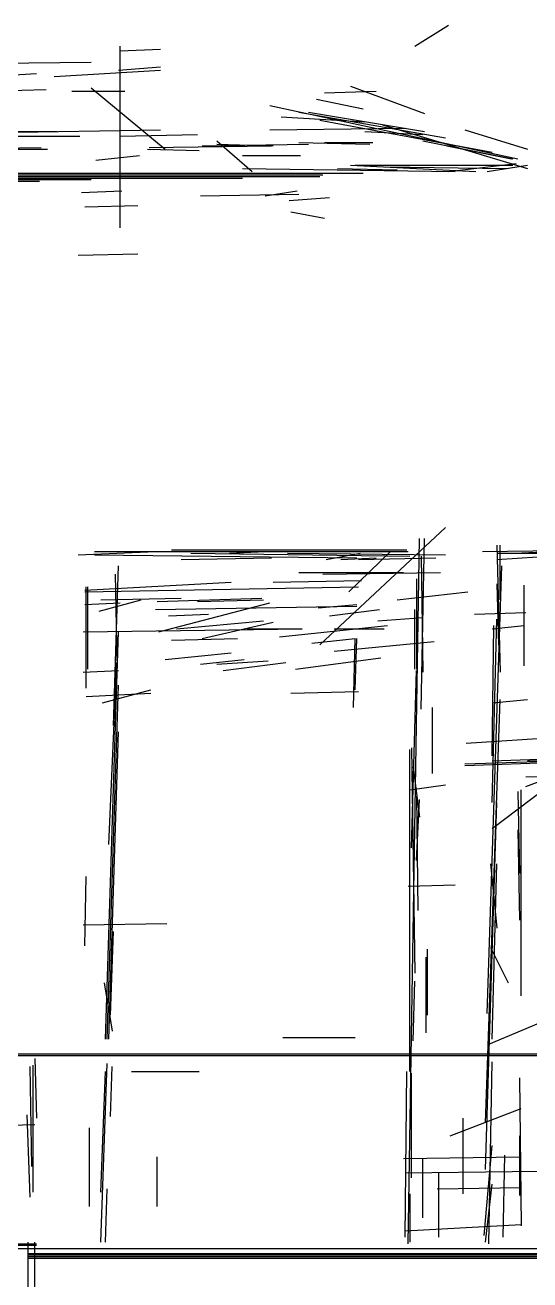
# Model space of a CAD drawing. Header units: metres. Extents: x 0.1 to 46.8, y -33.1 to 0.
# Drawn here: x 13.87 to 17.01, y -19.8 to -12 of the extents above; entities that cross this region are included whole.
import ezdxf

# ---------------------------------------------------------------- set-up
doc = ezdxf.new("R2010")
doc.units = ezdxf.units.M
doc.layers.add('Lines', color=7, linetype='Continuous')
doc.layers.add('Walls', color=2, linetype='Continuous')

msp = doc.modelspace()

# ---------------------------------------------------------------- linework, layer by layer
at = {"layer": 'Lines'}
for p, q in [((16.29, -12.13), (16.5, -12)), ((14.46, -13.26), (14.46, -12.13)), ((14.46, -12.16), (14.71, -12.15)), ((13.48, -12.24), (14.28, -12.23)), ((13.44, -12.33), (13.94, -12.3)), ((14.05, -12.32), (14.71, -12.28)), ((14.45, -12.28), (14.71, -12.26)), ((14.28, -12.39), (14.74, -12.77)), ((15.89, -12.38), (16.35, -12.55)), ((13.67, -12.41), (14, -12.4)), ((14.16, -12.41), (14.49, -12.41)), ((15.68, -12.46), (15.97, -12.52)), ((15.73, -12.42), (16.05, -12.41)), ((15.39, -12.5), (16.93, -12.83)), ((15.57, -12.54), (16.48, -12.7)), ((15.63, -12.54), (16.35, -12.66)), ((15.46, -12.57), (15.98, -12.6)), ((15.7, -12.59), (16.77, -12.79)), ((16.09, -12.62), (16.99, -12.89)), ((13.47, -12.67), (14.71, -12.65)), ((13.7, -12.66), (14.07, -12.66)), ((13.76, -12.69), (14.21, -12.69)), ((14.46, -12.69), (14.94, -12.68)), ((15.39, -12.65), (16.23, -12.64)), ((15.98, -12.66), (16.34, -12.68)), ((16.6, -12.65), (16.99, -12.77)), ((13.2, -12.77), (13.97, -12.76)), ((13.66, -12.77), (14.01, -12.77)), ((14.63, -12.77), (14.95, -12.78)), ((14.64, -12.76), (15.4, -12.75)), ((14.97, -12.75), (15.63, -12.74)), ((15.06, -12.72), (15.28, -12.91)), ((15.06, -12.74), (15.41, -12.75)), ((15.57, -12.73), (16.01, -12.74)), ((15.73, -12.73), (16.03, -12.73)), ((16.34, -12.72), (16.9, -12.83)), ((16.49, -12.75), (16.89, -12.83)), ((14.31, -12.84), (14.58, -12.81)), ((15.22, -12.81), (15.58, -12.81)), ((16.5, -12.91), (16.92, -12.86)), ((8.3, -12.93), (15.72, -12.93)), ((9.14, -12.92), (15.97, -12.92)), ((15.22, -12.89), (16.54, -12.91)), ((15.81, -12.89), (16.18, -12.9)), ((15.89, -12.87), (16.67, -12.91)), ((15.92, -12.87), (16.9, -12.87)), ((16.11, -12.88), (16.86, -12.89)), ((16.74, -12.91), (16.99, -12.87)), ((6.1, -12.95), (15.22, -12.95)), ((6.1, -12.96), (14.28, -12.96)), ((6.12, -12.94), (15.7, -12.94)), ((8.4, -12.97), (13.96, -12.97)), ((14.22, -13.04), (14.47, -13.03)), ((14.96, -13.06), (15.57, -13.05)), ((15.36, -13.06), (15.56, -13.03)), ((15.51, -13.09), (15.76, -13.07)), ((14.24, -13.13), (14.57, -13.12)), ((15.52, -13.16), (15.73, -13.2)), ((14.2, -13.43), (14.57, -13.42)), ((15.7, -15.85), (16.48, -15.12)), ((16.25, -19.57), (16.32, -15.19)), ((16.33, -16.25), (16.35, -15.19)), ((14.2, -15.29), (14.68, -15.27)), ((14.3, -15.27), (16.25, -15.27)), ((14.78, -15.26), (16.24, -15.26)), ((15.14, -15.28), (15.36, -15.27)), ((15.88, -15.52), (16.14, -15.27)), ((16.71, -15.27), (17.56, -15.26)), ((16.8, -15.23), (16.82, -16.02)), ((16.8, -15.32), (17.7, -15.26)), ((16.82, -15.57), (16.82, -15.23)), ((16.91, -15.28), (17.33, -15.26)), ((14.3, -15.29), (15.93, -15.31)), ((14.84, -15.32), (15.4, -15.31)), ((14.9, -15.28), (16.26, -15.3)), ((15.5, -15.28), (16.48, -15.29)), ((15.74, -15.32), (15.95, -15.28)), ((15.83, -15.32), (16.05, -15.31)), ((15.94, -15.32), (16.42, -15.31)), ((16.33, -15.3), (16.34, -16.02)), ((16.8, -15.28), (19.78, -15.28)), ((14.42, -16.35), (14.45, -15.36)), ((14.43, -15.41), (14.44, -15.95)), ((15.57, -15.4), (16.22, -15.4)), ((15.72, -15.41), (16.45, -15.4)), ((16.74, -18.14), (16.83, -15.36)), ((14.24, -15.51), (15.15, -15.46)), ((14.24, -15.52), (15.94, -15.49)), ((14.25, -16.12), (14.25, -15.49)), ((14.26, -16), (14.26, -15.49)), ((15.41, -15.46), (15.96, -15.45)), ((16.3, -15.44), (16.3, -16)), ((16.8, -15.47), (16.81, -15.85)), ((16.97, -15.98), (16.97, -15.48)), ((14.24, -15.6), (14.46, -15.59)), ((14.33, -15.64), (14.59, -15.57)), ((14.34, -15.57), (14.84, -15.56)), ((14.69, -15.58), (15.34, -15.56)), ((14.7, -15.77), (15.39, -15.59)), ((14.94, -15.58), (15.35, -15.57)), ((16.18, -15.57), (16.62, -15.52)), ((14.68, -15.63), (15.93, -15.61)), ((14.76, -15.67), (15.01, -15.66)), ((15.69, -15.62), (15.93, -15.6)), ((15.76, -15.67), (16.07, -15.63)), ((16.29, -16), (16.29, -15.63)), ((16.66, -15.66), (16.98, -15.65)), ((14.81, -15.75), (15.35, -15.7)), ((14.97, -15.81), (15.41, -15.71)), ((15.45, -15.8), (16.12, -15.73)), ((16.06, -15.7), (16.34, -15.68)), ((16.77, -16.83), (16.8, -15.69)), ((16.77, -16.54), (16.78, -15.73)), ((16.77, -15.75), (16.97, -15.73)), ((14.23, -15.77), (15.59, -15.75)), ((14.37, -18.3), (14.45, -15.77)), ((14.78, -15.82), (15.19, -15.81)), ((15.25, -15.75), (15.59, -15.75)), ((15.65, -15.84), (15.92, -15.81)), ((15.79, -15.75), (16.1, -15.75)), ((15.91, -16.24), (15.92, -15.81)), ((15.92, -16.13), (15.93, -15.81)), ((14.74, -15.94), (15.15, -15.9)), ((15.79, -15.89), (16.41, -15.83)), ((14.39, -17.09), (14.44, -15.96)), ((14.96, -15.97), (15.23, -15.94)), ((15.06, -15.97), (15.38, -15.95)), ((15.1, -16.01), (15.49, -15.96)), ((15.55, -16), (16.08, -15.93)), ((14.23, -16.02), (14.45, -16.01)), ((16.27, -17.11), (16.3, -16.01)), ((14.35, -16.21), (14.65, -16.13)), ((14.38, -18.3), (14.45, -16.1)), ((14.25, -16.17), (14.65, -16.15)), ((15.52, -16.15), (15.94, -16.14)), ((16.73, -18.82), (16.82, -16.19)), ((16.77, -16.21), (16.99, -16.19)), ((16.4, -16.65), (16.4, -16.24)), ((14.39, -18.3), (14.45, -16.39)), ((16.61, -16.46), (17.39, -16.41)), ((16.26, -18.5), (16.26, -16.5)), ((16.27, -16.49), (16.29, -17.89)), ((16.77, -16.99), (17.47, -16.46)), ((16.6, -16.59), (17.74, -16.55)), ((16.6, -16.6), (17.91, -16.55)), ((16.77, -16.57), (17.68, -16.54)), ((16.98, -16.73), (17.45, -16.55)), ((16.99, -16.57), (17.4, -16.57)), ((16.28, -16.61), (16.32, -16.92)), ((16.98, -16.67), (17.49, -16.66)), ((16.26, -16.75), (16.48, -16.72)), ((16.95, -18.03), (16.95, -16.75)), ((16.3, -16.79), (16.31, -17.5)), ((16.3, -17.19), (16.32, -16.81)), ((16.73, -19.11), (16.8, -16.83)), ((16.93, -16.76), (16.94, -17.27)), ((16.93, -17), (16.94, -17.56)), ((16.76, -17.21), (16.8, -17.61)), ((16.77, -18.3), (16.8, -17.21)), ((14.24, -17.72), (14.25, -17.29)), ((16.25, -17.35), (16.54, -17.34)), ((14.23, -17.59), (14.75, -17.58)), ((14.4, -18.15), (14.42, -17.63)), ((16.37, -18.15), (16.37, -17.74)), ((16.76, -17.73), (16.87, -17.95)), ((16.36, -18.26), (16.36, -17.79)), ((14.36, -17.95), (14.41, -18.25)), ((16.28, -18.31), (16.29, -17.94)), ((16.75, -18.33), (17.06, -18.2)), ((15.47, -18.29), (15.92, -18.29)), ((5.74, -18.39), (31.5, -18.39)), ((5.96, -18.4), (31.5, -18.4)), ((13.9, -18.47), (13.91, -19.09)), ((13.92, -19.25), (13.92, -18.46)), ((13.93, -18.42), (13.94, -18.79)), ((14.34, -19.56), (14.38, -18.45)), ((14.4, -18.78), (14.41, -18.47)), ((16.75, -19.57), (16.77, -18.44)), ((14.34, -19.25), (14.37, -18.5)), ((14.53, -18.5), (14.95, -18.5)), ((16.23, -19.53), (16.24, -18.5)), ((16.27, -19.16), (16.27, -18.51)), ((16.94, -18.54), (16.95, -19.46)), ((13.88, -18.77), (13.9, -19.28)), ((16.51, -18.9), (16.95, -18.73)), ((13.49, -18.84), (13.93, -18.83)), ((14.27, -19.34), (14.27, -18.85)), ((16.59, -19.26), (16.59, -18.79)), ((16.94, -18.9), (16.94, -19.27)), ((16.72, -19.52), (16.77, -18.96)), ((14.69, -19.34), (14.69, -19.03)), ((16.22, -19.04), (16.94, -19.03)), ((16.34, -19.41), (16.34, -19.04)), ((16.84, -19.53), (16.85, -19.02)), ((16.23, -19.13), (17.06, -19.12)), ((16.44, -19.53), (16.44, -19.13)), ((14.37, -19.56), (14.38, -19.23)), ((16.43, -19.23), (16.95, -19.22)), ((16.73, -19.56), (16.77, -19.2)), ((16.26, -19.26), (16.26, -19.56)), ((16.23, -19.49), (16.95, -19.45)), ((13.89, -23.91), (13.89, -19.56)), ((13.93, -20.03), (13.93, -19.56)), ((5.26, -19.58), (13.94, -19.58)), ((5.27, -19.6), (36.37, -19.6)), ((13.58, -19.57), (13.94, -19.57)), ((13.89, -19.63), (23.16, -19.63)), ((13.89, -19.64), (22.92, -19.64)), ((13.89, -19.65), (21.82, -19.65)), ((13.89, -19.66), (19.96, -19.66))]:
    msp.add_line(p, q, dxfattribs=at)
at = {"layer": 'Walls'}
for p, q in [((13.48, -12.24), (14.28, -12.23)), ((13.48, -12.24), (14.28, -12.23)), ((13.48, -12.24), (14.28, -12.23)), ((13.48, -12.24), (14.28, -12.23)), ((13.44, -12.33), (13.94, -12.3)), ((13.44, -12.33), (13.94, -12.3)), ((13.44, -12.33), (13.94, -12.3)), ((13.44, -12.33), (13.94, -12.3)), ((14.05, -12.32), (14.71, -12.28)), ((14.05, -12.32), (14.71, -12.28)), ((14.05, -12.32), (14.71, -12.28)), ((14.05, -12.32), (14.71, -12.28)), ((14.05, -12.32), (14.71, -12.28)), ((14.05, -12.32), (14.71, -12.28)), ((14.05, -12.32), (14.71, -12.28)), ((14.05, -12.32), (14.71, -12.28)), ((15.39, -12.5), (16.93, -12.83)), ((15.39, -12.5), (16.93, -12.83)), ((15.39, -12.5), (16.93, -12.83)), ((15.39, -12.5), (16.93, -12.83)), ((15.39, -12.5), (16.93, -12.83)), ((15.57, -12.54), (16.48, -12.7)), ((15.57, -12.54), (16.48, -12.7)), ((15.57, -12.54), (16.48, -12.7)), ((15.57, -12.54), (16.48, -12.7)), ((15.57, -12.54), (16.48, -12.7)), ((15.57, -12.54), (16.48, -12.7)), ((15.57, -12.54), (16.48, -12.7)), ((15.57, -12.54), (16.48, -12.7)), ((15.63, -12.54), (16.35, -12.66)), ((15.63, -12.54), (16.35, -12.66)), ((15.63, -12.54), (16.35, -12.66)), ((15.63, -12.54), (16.35, -12.66)), ((15.63, -12.54), (16.35, -12.66)), ((15.63, -12.54), (16.35, -12.66)), ((15.63, -12.54), (16.35, -12.66)), ((15.63, -12.54), (16.35, -12.66)), ((15.63, -12.54), (16.35, -12.66)), ((15.46, -12.57), (15.98, -12.6)), ((15.46, -12.57), (15.98, -12.6)), ((15.46, -12.57), (15.98, -12.6)), ((15.46, -12.57), (15.98, -12.6)), ((15.46, -12.57), (15.98, -12.6)), ((15.46, -12.57), (15.98, -12.6)), ((15.46, -12.57), (15.98, -12.6)), ((15.46, -12.57), (15.98, -12.6)), ((15.46, -12.57), (15.98, -12.6)), ((15.46, -12.57), (15.98, -12.6)), ((15.46, -12.57), (15.98, -12.6)), ((15.7, -12.59), (16.77, -12.79)), ((15.7, -12.59), (16.77, -12.79)), ((15.7, -12.59), (16.77, -12.79)), ((15.7, -12.59), (16.77, -12.79)), ((15.7, -12.59), (16.77, -12.79)), ((15.7, -12.59), (16.77, -12.79)), ((15.7, -12.59), (16.77, -12.79)), ((15.7, -12.59), (16.77, -12.79)), ((16.09, -12.62), (16.99, -12.89)), ((16.09, -12.62), (16.99, -12.89)), ((16.09, -12.62), (16.99, -12.89)), ((16.09, -12.62), (16.99, -12.89)), ((13.47, -12.67), (14.71, -12.65)), ((13.47, -12.67), (14.71, -12.65)), ((13.47, -12.67), (14.71, -12.65)), ((13.47, -12.67), (14.71, -12.65)), ((13.47, -12.67), (14.71, -12.65)), ((15.39, -12.65), (16.23, -12.64)), ((15.39, -12.65), (16.23, -12.64)), ((15.39, -12.65), (16.23, -12.64)), ((15.39, -12.65), (16.23, -12.64)), ((15.39, -12.65), (16.23, -12.64)), ((15.39, -12.65), (16.23, -12.64)), ((15.39, -12.65), (16.23, -12.64)), ((13.2, -12.77), (13.97, -12.76)), ((13.2, -12.77), (13.97, -12.76)), ((13.2, -12.77), (13.97, -12.76)), ((13.2, -12.77), (13.97, -12.76)), ((13.2, -12.77), (13.97, -12.76)), ((13.2, -12.77), (13.97, -12.76)), ((14.64, -12.76), (15.4, -12.75)), ((14.64, -12.76), (15.4, -12.75)), ((14.64, -12.76), (15.4, -12.75)), ((14.64, -12.76), (15.4, -12.75)), ((14.64, -12.76), (15.4, -12.75)), ((14.97, -12.75), (15.63, -12.74)), ((14.97, -12.75), (15.63, -12.74)), ((14.97, -12.75), (15.63, -12.74)), ((14.97, -12.75), (15.63, -12.74)), ((14.97, -12.75), (15.63, -12.74)), ((16.34, -12.72), (16.9, -12.83)), ((16.34, -12.72), (16.9, -12.83)), ((16.34, -12.72), (16.9, -12.83)), ((16.34, -12.72), (16.9, -12.83)), ((16.34, -12.72), (16.9, -12.83)), ((8.3, -12.93), (15.72, -12.93)), ((8.3, -12.93), (15.72, -12.93)), ((8.3, -12.93), (15.72, -12.93)), ((8.3, -12.93), (15.72, -12.93)), ((8.3, -12.93), (15.72, -12.93)), ((8.3, -12.93), (15.72, -12.93)), ((8.3, -12.93), (15.72, -12.93)), ((8.3, -12.93), (15.72, -12.93)), ((8.3, -12.93), (15.72, -12.93)), ((8.3, -12.93), (15.72, -12.93)), ((9.14, -12.92), (15.97, -12.92)), ((9.14, -12.92), (15.97, -12.92)), ((9.14, -12.92), (15.97, -12.92)), ((9.14, -12.92), (15.97, -12.92)), ((9.14, -12.92), (15.97, -12.92)), ((9.14, -12.92), (15.97, -12.92)), ((9.14, -12.92), (15.97, -12.92)), ((9.14, -12.92), (15.97, -12.92)), ((9.14, -12.92), (15.97, -12.92)), ((9.14, -12.92), (15.97, -12.92)), ((15.22, -12.89), (16.54, -12.91)), ((15.22, -12.89), (16.54, -12.91)), ((15.22, -12.89), (16.54, -12.91)), ((15.22, -12.89), (16.54, -12.91)), ((15.22, -12.89), (16.54, -12.91)), ((15.22, -12.89), (16.54, -12.91)), ((15.22, -12.89), (16.54, -12.91)), ((15.22, -12.89), (16.54, -12.91)), ((15.22, -12.89), (16.54, -12.91)), ((15.22, -12.89), (16.54, -12.91)), ((15.89, -12.87), (16.67, -12.91)), ((15.89, -12.87), (16.67, -12.91)), ((15.89, -12.87), (16.67, -12.91)), ((15.89, -12.87), (16.67, -12.91)), ((15.89, -12.87), (16.67, -12.91)), ((15.89, -12.87), (16.67, -12.91)), ((15.89, -12.87), (16.67, -12.91)), ((15.89, -12.87), (16.67, -12.91)), ((15.89, -12.87), (16.67, -12.91)), ((15.92, -12.87), (16.9, -12.87)), ((15.92, -12.87), (16.9, -12.87)), ((15.92, -12.87), (16.9, -12.87)), ((15.92, -12.87), (16.9, -12.87)), ((15.92, -12.87), (16.9, -12.87)), ((16.11, -12.88), (16.86, -12.89)), ((16.11, -12.88), (16.86, -12.89)), ((16.11, -12.88), (16.86, -12.89)), ((16.11, -12.88), (16.86, -12.89)), ((16.11, -12.88), (16.86, -12.89)), ((16.11, -12.88), (16.86, -12.89)), ((6.1, -12.95), (15.22, -12.95)), ((6.1, -12.95), (15.22, -12.95)), ((6.1, -12.95), (15.22, -12.95)), ((6.1, -12.95), (15.22, -12.95)), ((6.1, -12.95), (15.22, -12.95)), ((6.1, -12.95), (15.22, -12.95)), ((6.1, -12.95), (15.22, -12.95)), ((6.1, -12.95), (15.22, -12.95)), ((6.1, -12.95), (15.22, -12.95)), ((6.1, -12.95), (15.22, -12.95)), ((6.1, -12.96), (14.28, -12.96)), ((6.1, -12.96), (14.28, -12.96)), ((6.1, -12.96), (14.28, -12.96)), ((6.1, -12.96), (14.28, -12.96)), ((6.1, -12.96), (14.28, -12.96)), ((6.1, -12.96), (14.28, -12.96)), ((6.1, -12.96), (14.28, -12.96)), ((6.1, -12.96), (14.28, -12.96)), ((6.1, -12.96), (14.28, -12.96)), ((6.12, -12.94), (15.7, -12.94)), ((6.12, -12.94), (15.7, -12.94)), ((6.12, -12.94), (15.7, -12.94)), ((6.12, -12.94), (15.7, -12.94)), ((6.12, -12.94), (15.7, -12.94)), ((6.12, -12.94), (15.7, -12.94)), ((6.12, -12.94), (15.7, -12.94)), ((6.12, -12.94), (15.7, -12.94)), ((6.12, -12.94), (15.7, -12.94)), ((8.4, -12.97), (13.96, -12.97)), ((8.4, -12.97), (13.96, -12.97)), ((8.4, -12.97), (13.96, -12.97)), ((8.4, -12.97), (13.96, -12.97)), ((8.4, -12.97), (13.96, -12.97)), ((8.4, -12.97), (13.96, -12.97)), ((8.4, -12.97), (13.96, -12.97)), ((8.4, -12.97), (13.96, -12.97)), ((14.96, -13.06), (15.57, -13.05)), ((14.96, -13.06), (15.57, -13.05)), ((14.96, -13.06), (15.57, -13.05)), ((14.96, -13.06), (15.57, -13.05)), ((14.96, -13.06), (15.57, -13.05)), ((16.25, -19.57), (16.32, -15.19)), ((16.25, -19.57), (16.32, -15.19)), ((16.25, -19.57), (16.32, -15.19)), ((16.25, -19.57), (16.32, -15.19)), ((16.25, -19.57), (16.32, -15.19)), ((16.25, -19.57), (16.32, -15.19)), ((16.25, -19.57), (16.32, -15.19)), ((16.25, -19.57), (16.32, -15.19)), ((16.33, -16.25), (16.35, -15.19)), ((16.33, -16.25), (16.35, -15.19)), ((16.33, -16.25), (16.35, -15.19)), ((16.33, -16.25), (16.35, -15.19)), ((14.3, -15.27), (16.25, -15.27)), ((14.3, -15.27), (16.25, -15.27)), ((14.3, -15.27), (16.25, -15.27)), ((14.3, -15.27), (16.25, -15.27)), ((14.3, -15.27), (16.25, -15.27)), ((14.3, -15.27), (16.25, -15.27)), ((14.3, -15.27), (16.25, -15.27)), ((14.3, -15.27), (16.25, -15.27)), ((14.3, -15.27), (16.25, -15.27)), ((14.3, -15.27), (16.25, -15.27)), ((14.3, -15.27), (16.25, -15.27)), ((14.3, -15.27), (16.25, -15.27)), ((14.3, -15.27), (16.25, -15.27)), ((14.3, -15.27), (16.25, -15.27)), ((14.3, -15.27), (16.25, -15.27)), ((14.78, -15.26), (16.24, -15.26)), ((14.78, -15.26), (16.24, -15.26)), ((14.78, -15.26), (16.24, -15.26)), ((14.78, -15.26), (16.24, -15.26)), ((14.78, -15.26), (16.24, -15.26)), ((14.78, -15.26), (16.24, -15.26)), ((14.78, -15.26), (16.24, -15.26)), ((14.78, -15.26), (16.24, -15.26)), ((14.78, -15.26), (16.24, -15.26)), ((14.78, -15.26), (16.24, -15.26)), ((14.78, -15.26), (16.24, -15.26)), ((14.78, -15.26), (16.24, -15.26)), ((14.78, -15.26), (16.24, -15.26)), ((14.78, -15.26), (16.24, -15.26)), ((16.71, -15.27), (17.56, -15.26)), ((16.71, -15.27), (17.56, -15.26)), ((16.71, -15.27), (17.56, -15.26)), ((16.8, -15.23), (16.82, -16.02)), ((16.8, -15.23), (16.82, -16.02)), ((16.8, -15.23), (16.82, -16.02)), ((16.8, -15.23), (16.82, -16.02)), ((16.8, -15.23), (16.82, -16.02)), ((16.8, -15.23), (16.82, -16.02)), ((16.8, -15.32), (17.7, -15.26)), ((16.8, -15.32), (17.7, -15.26)), ((16.8, -15.32), (17.7, -15.26)), ((14.3, -15.29), (15.93, -15.31)), ((14.3, -15.29), (15.93, -15.31)), ((14.3, -15.29), (15.93, -15.31)), ((14.3, -15.29), (15.93, -15.31)), ((14.3, -15.29), (15.93, -15.31)), ((14.3, -15.29), (15.93, -15.31)), ((14.3, -15.29), (15.93, -15.31)), ((14.3, -15.29), (15.93, -15.31)), ((14.3, -15.29), (15.93, -15.31)), ((14.3, -15.29), (15.93, -15.31)), ((14.3, -15.29), (15.93, -15.31)), ((14.3, -15.29), (15.93, -15.31)), ((14.84, -15.32), (15.4, -15.31)), ((14.84, -15.32), (15.4, -15.31)), ((14.84, -15.32), (15.4, -15.31)), ((14.84, -15.32), (15.4, -15.31)), ((14.84, -15.32), (15.4, -15.31)), ((14.84, -15.32), (15.4, -15.31)), ((14.84, -15.32), (15.4, -15.31)), ((14.84, -15.32), (15.4, -15.31)), ((14.84, -15.32), (15.4, -15.31)), ((14.84, -15.32), (15.4, -15.31)), ((14.84, -15.32), (15.4, -15.31)), ((14.84, -15.32), (15.4, -15.31)), ((14.9, -15.28), (16.26, -15.3)), ((14.9, -15.28), (16.26, -15.3)), ((14.9, -15.28), (16.26, -15.3)), ((14.9, -15.28), (16.26, -15.3)), ((14.9, -15.28), (16.26, -15.3)), ((14.9, -15.28), (16.26, -15.3)), ((14.9, -15.28), (16.26, -15.3)), ((14.9, -15.28), (16.26, -15.3)), ((14.9, -15.28), (16.26, -15.3)), ((14.9, -15.28), (16.26, -15.3)), ((14.9, -15.28), (16.26, -15.3)), ((14.9, -15.28), (16.26, -15.3)), ((14.9, -15.28), (16.26, -15.3)), ((14.9, -15.28), (16.26, -15.3)), ((15.5, -15.28), (16.48, -15.29)), ((15.5, -15.28), (16.48, -15.29)), ((15.5, -15.28), (16.48, -15.29)), ((15.5, -15.28), (16.48, -15.29)), ((15.5, -15.28), (16.48, -15.29)), ((15.5, -15.28), (16.48, -15.29)), ((15.5, -15.28), (16.48, -15.29)), ((15.5, -15.28), (16.48, -15.29)), ((15.5, -15.28), (16.48, -15.29)), ((16.33, -15.3), (16.34, -16.02)), ((16.33, -15.3), (16.34, -16.02)), ((16.33, -15.3), (16.34, -16.02)), ((16.33, -15.3), (16.34, -16.02)), ((16.8, -15.28), (19.78, -15.28)), ((16.8, -15.28), (19.78, -15.28)), ((16.8, -15.28), (19.78, -15.28)), ((16.8, -15.28), (19.78, -15.28)), ((16.8, -15.28), (19.78, -15.28)), ((16.8, -15.28), (19.78, -15.28)), ((16.8, -15.28), (19.78, -15.28)), ((14.42, -16.35), (14.45, -15.36)), ((14.42, -16.35), (14.45, -15.36)), ((14.42, -16.35), (14.45, -15.36)), ((14.42, -16.35), (14.45, -15.36)), ((14.42, -16.35), (14.45, -15.36)), ((14.43, -15.41), (14.44, -15.95)), ((14.43, -15.41), (14.44, -15.95)), ((14.43, -15.41), (14.44, -15.95)), ((15.57, -15.4), (16.22, -15.4)), ((15.57, -15.4), (16.22, -15.4)), ((15.57, -15.4), (16.22, -15.4)), ((15.57, -15.4), (16.22, -15.4)), ((15.57, -15.4), (16.22, -15.4)), ((15.57, -15.4), (16.22, -15.4)), ((15.57, -15.4), (16.22, -15.4)), ((15.57, -15.4), (16.22, -15.4)), ((15.57, -15.4), (16.22, -15.4)), ((15.57, -15.4), (16.22, -15.4)), ((15.57, -15.4), (16.22, -15.4)), ((15.72, -15.41), (16.45, -15.4)), ((15.72, -15.41), (16.45, -15.4)), ((15.72, -15.41), (16.45, -15.4)), ((15.72, -15.41), (16.45, -15.4)), ((15.72, -15.41), (16.45, -15.4)), ((15.72, -15.41), (16.45, -15.4)), ((15.72, -15.41), (16.45, -15.4)), ((15.72, -15.41), (16.45, -15.4)), ((16.74, -18.14), (16.83, -15.36)), ((16.74, -18.14), (16.83, -15.36)), ((16.74, -18.14), (16.83, -15.36)), ((16.74, -18.14), (16.83, -15.36)), ((16.74, -18.14), (16.83, -15.36)), ((16.74, -18.14), (16.83, -15.36)), ((16.74, -18.14), (16.83, -15.36)), ((16.74, -18.14), (16.83, -15.36)), ((16.74, -18.14), (16.83, -15.36)), ((14.24, -15.51), (15.15, -15.46)), ((14.24, -15.51), (15.15, -15.46)), ((14.24, -15.51), (15.15, -15.46)), ((14.24, -15.51), (15.15, -15.46)), ((14.24, -15.51), (15.15, -15.46)), ((14.24, -15.51), (15.15, -15.46)), ((14.24, -15.51), (15.15, -15.46)), ((14.24, -15.51), (15.15, -15.46)), ((14.24, -15.52), (15.94, -15.49)), ((14.24, -15.52), (15.94, -15.49)), ((14.24, -15.52), (15.94, -15.49)), ((14.24, -15.52), (15.94, -15.49)), ((14.24, -15.52), (15.94, -15.49)), ((14.24, -15.52), (15.94, -15.49)), ((14.24, -15.52), (15.94, -15.49)), ((14.24, -15.52), (15.94, -15.49)), ((14.24, -15.52), (15.94, -15.49)), ((14.24, -15.52), (15.94, -15.49)), ((14.24, -15.52), (15.94, -15.49)), ((14.24, -15.52), (15.94, -15.49)), ((14.25, -16.12), (14.25, -15.49)), ((14.25, -16.12), (14.25, -15.49)), ((14.25, -16.12), (14.25, -15.49)), ((14.25, -16.12), (14.25, -15.49)), ((14.25, -16.12), (14.25, -15.49)), ((14.25, -16.12), (14.25, -15.49)), ((14.26, -16), (14.26, -15.49)), ((14.26, -16), (14.26, -15.49)), ((14.26, -16), (14.26, -15.49)), ((14.26, -16), (14.26, -15.49)), ((14.26, -16), (14.26, -15.49)), ((15.41, -15.46), (15.96, -15.45)), ((15.41, -15.46), (15.96, -15.45)), ((15.41, -15.46), (15.96, -15.45)), ((15.41, -15.46), (15.96, -15.45)), ((15.41, -15.46), (15.96, -15.45)), ((15.41, -15.46), (15.96, -15.45)), ((15.41, -15.46), (15.96, -15.45)), ((15.41, -15.46), (15.96, -15.45)), ((15.41, -15.46), (15.96, -15.45)), ((15.41, -15.46), (15.96, -15.45)), ((15.41, -15.46), (15.96, -15.45)), ((15.41, -15.46), (15.96, -15.45)), ((15.41, -15.46), (15.96, -15.45)), ((15.41, -15.46), (15.96, -15.45)), ((15.41, -15.46), (15.96, -15.45)), ((16.3, -15.44), (16.3, -16)), ((16.3, -15.44), (16.3, -16)), ((16.3, -15.44), (16.3, -16)), ((16.3, -15.44), (16.3, -16)), ((16.97, -15.98), (16.97, -15.48)), ((16.97, -15.98), (16.97, -15.48)), ((16.97, -15.98), (16.97, -15.48)), ((16.97, -15.98), (16.97, -15.48)), ((16.97, -15.98), (16.97, -15.48)), ((16.97, -15.98), (16.97, -15.48)), ((14.34, -15.57), (14.84, -15.56)), ((14.34, -15.57), (14.84, -15.56)), ((14.34, -15.57), (14.84, -15.56)), ((14.34, -15.57), (14.84, -15.56)), ((14.34, -15.57), (14.84, -15.56)), ((14.34, -15.57), (14.84, -15.56)), ((14.34, -15.57), (14.84, -15.56)), ((14.34, -15.57), (14.84, -15.56)), ((14.69, -15.58), (15.34, -15.56)), ((14.69, -15.58), (15.34, -15.56)), ((14.69, -15.58), (15.34, -15.56)), ((14.69, -15.58), (15.34, -15.56)), ((14.69, -15.58), (15.34, -15.56)), ((14.69, -15.58), (15.34, -15.56)), ((14.69, -15.58), (15.34, -15.56)), ((14.69, -15.58), (15.34, -15.56)), ((14.69, -15.58), (15.34, -15.56)), ((14.69, -15.58), (15.34, -15.56)), ((14.69, -15.58), (15.34, -15.56)), ((14.69, -15.58), (15.34, -15.56)), ((14.7, -15.77), (15.39, -15.59)), ((14.68, -15.63), (15.93, -15.61)), ((14.68, -15.63), (15.93, -15.61)), ((14.68, -15.63), (15.93, -15.61)), ((14.68, -15.63), (15.93, -15.61)), ((14.68, -15.63), (15.93, -15.61)), ((14.68, -15.63), (15.93, -15.61)), ((14.68, -15.63), (15.93, -15.61)), ((14.68, -15.63), (15.93, -15.61)), ((14.68, -15.63), (15.93, -15.61)), ((14.68, -15.63), (15.93, -15.61)), ((14.68, -15.63), (15.93, -15.61)), ((14.68, -15.63), (15.93, -15.61)), ((14.68, -15.63), (15.93, -15.61)), ((14.68, -15.63), (15.93, -15.61)), ((14.68, -15.63), (15.93, -15.61)), ((14.68, -15.63), (15.93, -15.61)), ((14.81, -15.75), (15.35, -15.7)), ((14.81, -15.75), (15.35, -15.7)), ((14.81, -15.75), (15.35, -15.7)), ((14.81, -15.75), (15.35, -15.7)), ((14.81, -15.75), (15.35, -15.7)), ((14.81, -15.75), (15.35, -15.7)), ((14.81, -15.75), (15.35, -15.7)), ((14.81, -15.75), (15.35, -15.7)), ((14.81, -15.75), (15.35, -15.7)), ((14.81, -15.75), (15.35, -15.7)), ((14.81, -15.75), (15.35, -15.7)), ((14.81, -15.75), (15.35, -15.7)), ((14.81, -15.75), (15.35, -15.7)), ((14.81, -15.75), (15.35, -15.7)), ((15.45, -15.8), (16.12, -15.73)), ((15.45, -15.8), (16.12, -15.73)), ((15.45, -15.8), (16.12, -15.73)), ((15.45, -15.8), (16.12, -15.73)), ((15.45, -15.8), (16.12, -15.73)), ((15.45, -15.8), (16.12, -15.73)), ((15.45, -15.8), (16.12, -15.73)), ((15.45, -15.8), (16.12, -15.73)), ((15.45, -15.8), (16.12, -15.73)), ((15.45, -15.8), (16.12, -15.73)), ((15.45, -15.8), (16.12, -15.73)), ((15.45, -15.8), (16.12, -15.73)), ((15.45, -15.8), (16.12, -15.73)), ((15.45, -15.8), (16.12, -15.73)), ((16.77, -16.83), (16.8, -15.69)), ((16.77, -16.83), (16.8, -15.69)), ((16.77, -16.83), (16.8, -15.69)), ((16.77, -16.83), (16.8, -15.69)), ((16.77, -16.83), (16.8, -15.69)), ((16.77, -16.83), (16.8, -15.69)), ((16.77, -16.83), (16.8, -15.69)), ((16.77, -16.83), (16.8, -15.69)), ((16.77, -16.54), (16.78, -15.73)), ((16.77, -16.54), (16.78, -15.73)), ((16.77, -16.54), (16.78, -15.73)), ((16.77, -16.54), (16.78, -15.73)), ((16.77, -16.54), (16.78, -15.73)), ((16.77, -16.54), (16.78, -15.73)), ((16.77, -16.54), (16.78, -15.73)), ((14.23, -15.77), (15.59, -15.75)), ((14.23, -15.77), (15.59, -15.75)), ((14.23, -15.77), (15.59, -15.75)), ((14.23, -15.77), (15.59, -15.75)), ((14.23, -15.77), (15.59, -15.75)), ((14.23, -15.77), (15.59, -15.75)), ((14.23, -15.77), (15.59, -15.75)), ((14.23, -15.77), (15.59, -15.75)), ((14.23, -15.77), (15.59, -15.75)), ((14.23, -15.77), (15.59, -15.75)), ((14.37, -18.3), (14.45, -15.77)), ((14.37, -18.3), (14.45, -15.77)), ((14.37, -18.3), (14.45, -15.77)), ((15.79, -15.89), (16.41, -15.83)), ((15.79, -15.89), (16.41, -15.83)), ((15.79, -15.89), (16.41, -15.83)), ((15.79, -15.89), (16.41, -15.83)), ((15.79, -15.89), (16.41, -15.83)), ((15.79, -15.89), (16.41, -15.83)), ((15.79, -15.89), (16.41, -15.83)), ((14.39, -17.09), (14.44, -15.96)), ((14.39, -17.09), (14.44, -15.96)), ((14.39, -17.09), (14.44, -15.96)), ((14.39, -17.09), (14.44, -15.96)), ((14.39, -17.09), (14.44, -15.96)), ((15.55, -16), (16.08, -15.93)), ((15.55, -16), (16.08, -15.93)), ((15.55, -16), (16.08, -15.93)), ((15.55, -16), (16.08, -15.93)), ((15.55, -16), (16.08, -15.93)), ((15.55, -16), (16.08, -15.93)), ((15.55, -16), (16.08, -15.93)), ((15.55, -16), (16.08, -15.93)), ((15.55, -16), (16.08, -15.93)), ((15.55, -16), (16.08, -15.93)), ((16.27, -17.11), (16.3, -16.01)), ((16.27, -17.11), (16.3, -16.01)), ((16.27, -17.11), (16.3, -16.01)), ((16.27, -17.11), (16.3, -16.01)), ((16.27, -17.11), (16.3, -16.01)), ((16.27, -17.11), (16.3, -16.01)), ((14.38, -18.3), (14.45, -16.1)), ((14.38, -18.3), (14.45, -16.1)), ((14.38, -18.3), (14.45, -16.1)), ((16.73, -18.82), (16.82, -16.19)), ((16.73, -18.82), (16.82, -16.19)), ((16.73, -18.82), (16.82, -16.19)), ((16.73, -18.82), (16.82, -16.19)), ((16.73, -18.82), (16.82, -16.19)), ((16.73, -18.82), (16.82, -16.19)), ((16.73, -18.82), (16.82, -16.19)), ((16.73, -18.82), (16.82, -16.19)), ((16.73, -18.82), (16.82, -16.19)), ((16.73, -18.82), (16.82, -16.19)), ((14.39, -18.3), (14.45, -16.39)), ((14.39, -18.3), (14.45, -16.39)), ((16.61, -16.46), (17.39, -16.41)), ((16.61, -16.46), (17.39, -16.41)), ((16.61, -16.46), (17.39, -16.41)), ((16.61, -16.46), (17.39, -16.41)), ((16.61, -16.46), (17.39, -16.41)), ((16.61, -16.46), (17.39, -16.41)), ((16.61, -16.46), (17.39, -16.41)), ((16.26, -18.5), (16.26, -16.5)), ((16.26, -18.5), (16.26, -16.5)), ((16.26, -18.5), (16.26, -16.5)), ((16.26, -18.5), (16.26, -16.5)), ((16.26, -18.5), (16.26, -16.5)), ((16.26, -18.5), (16.26, -16.5)), ((16.26, -18.5), (16.26, -16.5)), ((16.27, -16.49), (16.29, -17.89)), ((16.27, -16.49), (16.29, -17.89)), ((16.27, -16.49), (16.29, -17.89)), ((16.27, -16.49), (16.29, -17.89)), ((16.27, -16.49), (16.29, -17.89)), ((16.27, -16.49), (16.29, -17.89)), ((16.27, -16.49), (16.29, -17.89)), ((16.27, -16.49), (16.29, -17.89)), ((16.27, -16.49), (16.29, -17.89)), ((16.6, -16.59), (17.74, -16.55)), ((16.6, -16.6), (17.91, -16.55)), ((16.6, -16.59), (17.74, -16.55)), ((16.6, -16.59), (17.74, -16.55)), ((16.6, -16.6), (17.91, -16.55)), ((16.6, -16.59), (17.74, -16.55)), ((16.6, -16.6), (17.91, -16.55)), ((16.77, -16.57), (17.68, -16.54)), ((16.77, -16.57), (17.68, -16.54)), ((16.77, -16.57), (17.68, -16.54)), ((16.77, -16.57), (17.68, -16.54)), ((16.98, -16.67), (17.49, -16.66)), ((16.98, -16.67), (17.49, -16.66)), ((16.98, -16.67), (17.49, -16.66)), ((16.98, -16.67), (17.49, -16.66)), ((16.95, -18.03), (16.95, -16.75)), ((16.95, -18.03), (16.95, -16.75)), ((16.95, -18.03), (16.95, -16.75)), ((16.95, -18.03), (16.95, -16.75)), ((16.95, -18.03), (16.95, -16.75)), ((16.95, -18.03), (16.95, -16.75)), ((16.95, -18.03), (16.95, -16.75)), ((16.95, -18.03), (16.95, -16.75)), ((16.95, -18.03), (16.95, -16.75)), ((16.3, -16.79), (16.31, -17.5)), ((16.3, -16.79), (16.31, -17.5)), ((16.3, -16.79), (16.31, -17.5)), ((16.3, -16.79), (16.31, -17.5)), ((16.3, -16.79), (16.31, -17.5)), ((16.3, -16.79), (16.31, -17.5)), ((16.3, -16.79), (16.31, -17.5)), ((16.3, -16.79), (16.31, -17.5)), ((16.3, -16.79), (16.31, -17.5)), ((16.73, -19.11), (16.8, -16.83)), ((16.73, -19.11), (16.8, -16.83)), ((16.73, -19.11), (16.8, -16.83)), ((16.73, -19.11), (16.8, -16.83)), ((16.73, -19.11), (16.8, -16.83)), ((16.73, -19.11), (16.8, -16.83)), ((16.93, -16.76), (16.94, -17.27)), ((16.93, -16.76), (16.94, -17.27)), ((16.93, -16.76), (16.94, -17.27)), ((16.93, -16.76), (16.94, -17.27)), ((16.93, -16.76), (16.94, -17.27)), ((16.93, -16.76), (16.94, -17.27)), ((16.93, -16.76), (16.94, -17.27)), ((16.93, -16.76), (16.94, -17.27)), ((16.93, -16.76), (16.94, -17.27)), ((16.93, -16.76), (16.94, -17.27)), ((16.93, -17), (16.94, -17.56)), ((16.93, -17), (16.94, -17.56)), ((16.93, -17), (16.94, -17.56)), ((16.93, -17), (16.94, -17.56)), ((16.93, -17), (16.94, -17.56)), ((16.93, -17), (16.94, -17.56)), ((16.93, -17), (16.94, -17.56)), ((16.93, -17), (16.94, -17.56)), ((16.93, -17), (16.94, -17.56)), ((16.77, -18.3), (16.8, -17.21)), ((16.77, -18.3), (16.8, -17.21)), ((16.77, -18.3), (16.8, -17.21)), ((16.77, -18.3), (16.8, -17.21)), ((16.77, -18.3), (16.8, -17.21)), ((16.77, -18.3), (16.8, -17.21)), ((16.77, -18.3), (16.8, -17.21)), ((16.77, -18.3), (16.8, -17.21)), ((16.77, -18.3), (16.8, -17.21)), ((14.4, -18.15), (14.42, -17.63)), ((14.4, -18.15), (14.42, -17.63)), ((5.74, -18.39), (31.5, -18.39)), ((5.74, -18.39), (31.5, -18.39)), ((5.74, -18.39), (31.5, -18.39)), ((5.74, -18.39), (31.5, -18.39)), ((5.74, -18.39), (31.5, -18.39)), ((5.74, -18.39), (31.5, -18.39)), ((5.96, -18.4), (31.5, -18.4)), ((5.96, -18.4), (31.5, -18.4)), ((5.96, -18.4), (31.5, -18.4)), ((5.96, -18.4), (31.5, -18.4)), ((5.96, -18.4), (31.5, -18.4)), ((13.9, -18.47), (13.91, -19.09)), ((13.9, -18.47), (13.91, -19.09)), ((13.9, -18.47), (13.91, -19.09)), ((13.9, -18.47), (13.91, -19.09)), ((13.9, -18.47), (13.91, -19.09)), ((13.9, -18.47), (13.91, -19.09)), ((13.9, -18.47), (13.91, -19.09)), ((13.9, -18.47), (13.91, -19.09)), ((13.92, -19.25), (13.92, -18.46)), ((13.92, -19.25), (13.92, -18.46)), ((13.92, -19.25), (13.92, -18.46)), ((13.92, -19.25), (13.92, -18.46)), ((13.92, -19.25), (13.92, -18.46)), ((13.92, -19.25), (13.92, -18.46)), ((13.92, -19.25), (13.92, -18.46)), ((13.92, -19.25), (13.92, -18.46)), ((14.34, -19.56), (14.38, -18.45)), ((14.34, -19.56), (14.38, -18.45)), ((14.34, -19.56), (14.38, -18.45)), ((14.34, -19.56), (14.38, -18.45)), ((14.34, -19.56), (14.38, -18.45)), ((16.75, -19.57), (16.77, -18.44)), ((16.75, -19.57), (16.77, -18.44)), ((16.75, -19.57), (16.77, -18.44)), ((16.75, -19.57), (16.77, -18.44)), ((16.75, -19.57), (16.77, -18.44)), ((14.34, -19.25), (14.37, -18.5)), ((14.34, -19.25), (14.37, -18.5)), ((14.34, -19.25), (14.37, -18.5)), ((14.34, -19.25), (14.37, -18.5)), ((14.34, -19.25), (14.37, -18.5)), ((16.23, -19.53), (16.24, -18.5)), ((16.23, -19.53), (16.24, -18.5)), ((16.23, -19.53), (16.24, -18.5)), ((16.23, -19.53), (16.24, -18.5)), ((16.23, -19.53), (16.24, -18.5)), ((16.27, -19.16), (16.27, -18.51)), ((16.27, -19.16), (16.27, -18.51)), ((16.27, -19.16), (16.27, -18.51)), ((16.27, -19.16), (16.27, -18.51)), ((16.27, -19.16), (16.27, -18.51)), ((16.94, -18.54), (16.95, -19.46)), ((16.94, -18.54), (16.95, -19.46)), ((16.94, -18.54), (16.95, -19.46)), ((16.94, -18.54), (16.95, -19.46)), ((16.94, -18.54), (16.95, -19.46)), ((13.88, -18.77), (13.9, -19.28)), ((13.88, -18.77), (13.9, -19.28)), ((13.88, -18.77), (13.9, -19.28)), ((13.88, -18.77), (13.9, -19.28)), ((13.88, -18.77), (13.9, -19.28)), ((13.88, -18.77), (13.9, -19.28)), ((13.88, -18.77), (13.9, -19.28)), ((13.88, -18.77), (13.9, -19.28)), ((13.88, -18.77), (13.9, -19.28)), ((16.72, -19.52), (16.77, -18.96)), ((16.72, -19.52), (16.77, -18.96)), ((16.72, -19.52), (16.77, -18.96)), ((16.72, -19.52), (16.77, -18.96)), ((16.22, -19.04), (16.94, -19.03)), ((16.22, -19.04), (16.94, -19.03)), ((16.22, -19.04), (16.94, -19.03)), ((16.84, -19.53), (16.85, -19.02)), ((16.84, -19.53), (16.85, -19.02)), ((16.84, -19.53), (16.85, -19.02)), ((16.84, -19.53), (16.85, -19.02)), ((16.23, -19.13), (17.06, -19.12)), ((16.23, -19.13), (17.06, -19.12)), ((16.43, -19.23), (16.95, -19.22)), ((16.43, -19.23), (16.95, -19.22)), ((16.43, -19.23), (16.95, -19.22)), ((16.23, -19.49), (16.95, -19.45)), ((16.23, -19.49), (16.95, -19.45)), ((16.23, -19.49), (16.95, -19.45)), ((16.23, -19.49), (16.95, -19.45)), ((16.23, -19.49), (16.95, -19.45)), ((16.23, -19.49), (16.95, -19.45)), ((13.89, -23.91), (13.89, -19.56)), ((13.89, -23.91), (13.89, -19.56)), ((13.89, -23.91), (13.89, -19.56)), ((13.89, -23.91), (13.89, -19.56)), ((13.89, -23.91), (13.89, -19.56)), ((13.89, -23.91), (13.89, -19.56)), ((13.89, -23.91), (13.89, -19.56)), ((5.26, -19.58), (13.94, -19.58)), ((5.26, -19.58), (13.94, -19.58)), ((5.26, -19.58), (13.94, -19.58)), ((5.26, -19.58), (13.94, -19.58)), ((5.26, -19.58), (13.94, -19.58)), ((5.27, -19.6), (36.37, -19.6)), ((5.27, -19.6), (36.37, -19.6)), ((5.27, -19.6), (36.37, -19.6)), ((5.27, -19.6), (36.37, -19.6)), ((13.89, -19.63), (23.16, -19.63)), ((13.89, -19.63), (23.16, -19.63)), ((13.89, -19.63), (23.16, -19.63)), ((13.89, -19.63), (23.16, -19.63)), ((13.89, -19.63), (23.16, -19.63)), ((13.89, -19.63), (23.16, -19.63)), ((13.89, -19.63), (23.16, -19.63)), ((13.89, -19.63), (23.16, -19.63)), ((13.89, -19.63), (23.16, -19.63)), ((13.89, -19.63), (23.16, -19.63)), ((13.89, -19.64), (22.92, -19.64)), ((13.89, -19.64), (22.92, -19.64)), ((13.89, -19.64), (22.92, -19.64)), ((13.89, -19.64), (22.92, -19.64)), ((13.89, -19.64), (22.92, -19.64)), ((13.89, -19.64), (22.92, -19.64)), ((13.89, -19.64), (22.92, -19.64)), ((13.89, -19.64), (22.92, -19.64)), ((13.89, -19.64), (22.92, -19.64)), ((13.89, -19.64), (22.92, -19.64)), ((13.89, -19.65), (21.82, -19.65)), ((13.89, -19.65), (21.82, -19.65)), ((13.89, -19.65), (21.82, -19.65)), ((13.89, -19.65), (21.82, -19.65)), ((13.89, -19.65), (21.82, -19.65)), ((13.89, -19.65), (21.82, -19.65)), ((13.89, -19.65), (21.82, -19.65)), ((13.89, -19.66), (19.96, -19.66)), ((13.89, -19.66), (19.96, -19.66)), ((13.89, -19.66), (19.96, -19.66)), ((13.89, -19.66), (19.96, -19.66)), ((13.89, -19.66), (19.96, -19.66)), ((13.89, -19.66), (19.96, -19.66)), ((13.89, -19.66), (19.96, -19.66))]:
    msp.add_line(p, q, dxfattribs=at)

doc.saveas('drawing.dxf')
